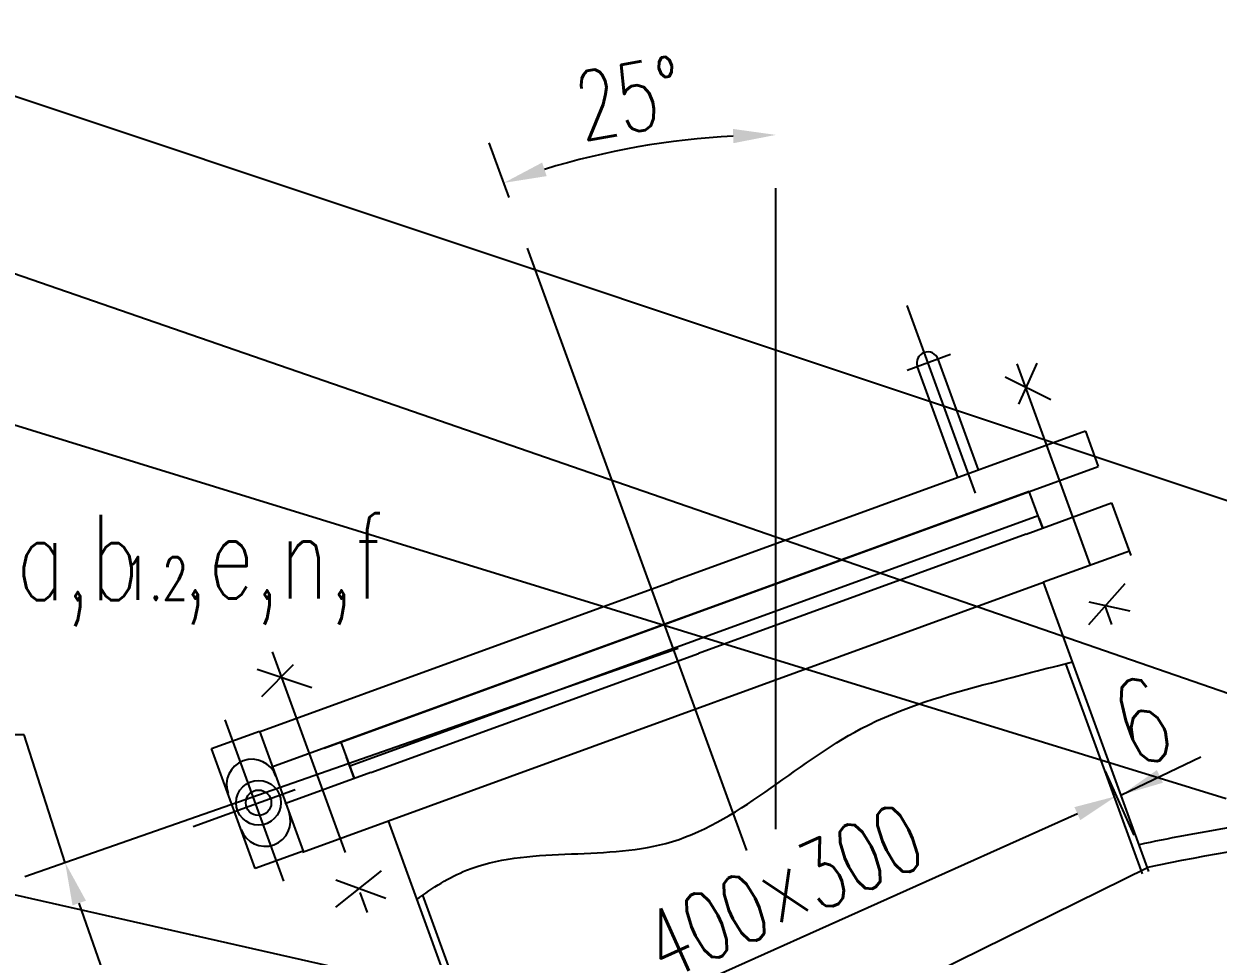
# Model space of a CAD drawing. Extents: x 0 to 594, y 0 to 841.
# Drawn here: x 76.6 to 146.5, y 631.7 to 686.2 of the extents above; entities that cross this region are included whole.
import ezdxf

# ---------------------------------------------------------------- set-up
doc = ezdxf.new("R2010")
doc.units = 0
doc.header["$LTSCALE"] = 10
doc.header["$MEASUREMENT"] = 0
doc.linetypes.add('CENTER', pattern=[2, 1.25, -0.25, 0.25, -0.25])
doc.layers.get('0').update_dxf_attribs({"linetype": 'CONTINUOUS'})
doc.layers.get('DEFPOINTS').update_dxf_attribs({"linetype": 'CONTINUOUS'})
for name, color, linetype in [('DIM', 4, 'CONTINUOUS'), ('FULL', 7, 'CONTINUOUS'), ('LAYER1', 1, 'CENTER'), ('THIN', 3, 'CONTINUOUS')]:
    doc.layers.add(name, color=color, linetype=linetype)
doc.styles.add('HZ4', font='romans.shx', dxfattribs={"width": 0.7, "height": 4, "bigfont": 'hztxt.shx'})
doc.styles.add('RMO4', font='romans.shx', dxfattribs={"width": 0.7, "height": 4.5})
doc.styles.get("Standard").update_dxf_attribs({"font": 'SIMFANG.TTF', "width": 0.7, "height": 5})
doc.dimstyles.get("Standard").update_dxf_attribs({"dimtxt": 0.18, "dimasz": 0.18, "dimexe": 0.18, "dimexo": 0.0625, "dimgap": 0.09, "dimtad": 0, "dimtih": 1, "dimtoh": 1, "dimdec": 4, "dimzin": 0, "dimdsep": 46, "dimtxsty": 'Standard', "dimcen": 0.09, "dimadec": 0, "dimazin": 0, "dimtfac": 1, "dimtdec": 4, "dimtofl": 0, "dimtmove": 0, "dimatfit": 3, "dimfxl": 1, "dimtolj": 1, "dimtzin": 0, "dimarcsym": 0})

# ---------------------------------------------------------------- blocks, each defined once
blk = doc.blocks.new('*D1')
at = {"color": 4, "linetype": 'ByBlock'}
for p, q in [((139.844, 642.525), (141.522, 638.779)), ((106.181, 625.69), (138.218, 640.039)), ((103.243, 626.132), (104.921, 622.386))]:
    blk.add_line(p, q, dxfattribs=at)
for points in [[(138.048, 640.419), (138.388, 639.659), (140.5, 641.061)], [(106.01, 626.07), (106.351, 625.31), (103.899, 624.668)]]:
    blk.add_solid(points, dxfattribs=at)
at = {"layer": 'DEFPOINTS', "color": 0, "linetype": 'ByBlock'}
for p in [(139.818, 642.582), (140.5, 641.061), (103.218, 626.189)]:
    blk.add_point(p, dxfattribs=at)
at = {"color": 3, "linetype": 'ByBlock', "insert": (121.014, 635.511), "char_height": 4, "attachment_point": 5, "rotation": 24.12684, "style": 'HZ4'}
blk.add_mtext('\\A1;400×300', dxfattribs=at)
blk = doc.blocks.new('*D54')
at = {"color": 4, "linetype": 'ByBlock'}
blk.add_line((104.972, 676.085), (103.805, 679.293), dxfattribs=at)
blk.add_arc((120.58, 633.202), 46.549, 93.07753, 106.92247, dxfattribs=at)
for points in [[(118.07, 680.1), (118.092, 679.267), (120.58, 679.751)], [(107.163, 677.34), (106.899, 678.13), (104.66, 676.944)]]:
    blk.add_solid(points, dxfattribs=at)
at = {"layer": 'DEFPOINTS', "color": 0, "linetype": 'ByBlock'}
for p in [(120.58, 682.883), (115.176, 679.436), (104.994, 676.026), (120.58, 639.128), (118.876, 637.885)]:
    blk.add_point(p, dxfattribs=at)
at = {"color": 3, "linetype": 'ByBlock', "insert": (111.994, 681.9), "char_height": 4, "attachment_point": 5, "rotation": 10, "style": 'HZ4'}
blk.add_mtext('\\A1;25°', dxfattribs=at)

msp = doc.modelspace()

# ---------------------------------------------------------------- linework, layer by layer
at = {"color": 4, "linetype": 'ByBlock'}
for p, q in [((114.86946, 649.70263), (76.63262, 636.34115)), ((86.00262, 617.10533), (79.81737, 634.80579))]:
    msp.add_line(p, q, dxfattribs=at)
msp.add_solid([(80.21072, 634.94324), (79.42403, 634.66834), (78.99267, 637.16585)], dxfattribs=at)
at = {"layer": 'DEFPOINTS', "color": 0, "linetype": 'ByBlock'}
for p in [(114.92847, 649.72325), (78.99267, 637.16585)]:
    msp.add_point(p, dxfattribs=at)
at = {"layer": 'DIM'}
for p, q in [((45.66199, 692.14922), (167.8716, 651.38543)), ((45.66199, 682.14922), (160.25334, 642.5072)), ((45.66199, 672.14922), (146.92138, 640.92181)), ((76.60224, 644.64689), (66.01488, 644.64689)), ((78.99267, 637.16585), (76.60224, 644.64689)), ((45.66199, 642.14922), (106.29065, 628.4629))]:
    msp.add_line(p, q, dxfattribs=at)
at = {"layer": 'FULL', "color": 1, "linetype": 'CENTER'}
msp.add_line((130.80195, 666.89509), (128.25378, 665.96763), dxfattribs=at)
at = {"layer": 'FULL'}
for p, q in [((132.44235, 660.14908), (130.08233, 666.63317)), ((128.85347, 666.1859), (131.21348, 659.70181)), ((134.80142, 663.99834), (135.86731, 666.39397)), ((134.002, 665.59542), (136.66673, 664.26452)), ((138.69188, 662.42372), (114.46571, 653.60612)), ((138.69188, 662.42372), (139.44433, 660.3564)), ((115.21815, 651.53879), (139.44433, 660.3564)), ((135.40663, 658.8868), (115.21815, 651.53879)), ((136.17254, 656.78249), (135.40663, 658.8868)), ((135.2175, 656.39245), (140.22387, 658.21462)), ((140.22387, 658.21462), (141.34286, 655.14022)), ((95.71582, 642.85181), (135.91724, 657.48392)), ((135.98106, 657.30856), (136.17254, 656.78249)), ((135.2175, 656.39245), (116.04777, 649.41524)), ((141.27092, 655.40318), (136.24356, 653.57337)), ((90.33968, 644.82496), (114.56586, 653.64257)), ((97.9041, 639.61895), (136.24356, 653.57337)), ((142.39992, 636.6589), (136.24356, 653.57337)), ((138.89052, 651.0991), (141.02231, 653.49473)), ((138.89052, 652.43), (141.28878, 651.89764)), ((115.3183, 651.57524), (91.09212, 642.75764)), ((94.15191, 643.87131), (115.21815, 651.53879)), ((95.12982, 644.22724), (115.3183, 651.57524)), ((96.87804, 642.43803), (116.04777, 649.41524)), ((96.87804, 642.43803), (116.04777, 649.41524)), ((90.22951, 648.48901), (93.42719, 647.42429)), ((90.49598, 646.89193), (92.3613, 648.7552)), ((142.02405, 636.52209), (137.56984, 648.75991)), ((87.5617, 643.84394), (90.37053, 644.86627)), ((90.37053, 644.86627), (92.92356, 637.85189)), ((90.11473, 636.82956), (87.5617, 643.84394)), ((95.12982, 644.22724), (95.89573, 642.12292)), ((95.89573, 642.12292), (95.44895, 643.35044)), ((96.87804, 642.43803), (91.85068, 640.60822)), ((92.87675, 637.78914), (97.9041, 639.61895)), ((105.50239, 618.74282), (97.9041, 639.61895)), ((92.92356, 637.85189), (90.11473, 636.82956)), ((94.83043, 634.56524), (97.49516, 636.69469)), ((105.50239, 618.74282), (142.31591, 636.88971)), ((94.83043, 636.16233), (97.76163, 635.0976)), ((105.80472, 619.08169), (99.91604, 635.2607))]:
    msp.add_line(p, q, dxfattribs=at)
for radius in [1.30773, 0.74727]:
    msp.add_circle((90.30646, 640.67256), radius, dxfattribs=at)
for centre, radius, start, end in [((129.4679, 666.40953), 0.64133, 20, 200), ((89.9235, 641.72472), 1.49291, 20, 200), ((90.68941, 639.6204), 1.49291, 200, 20)]:
    msp.add_arc(centre, radius, start, end, dxfattribs=at)
msp.add_ellipse((169.58033, 604.65367), major_axis=(-70, 0), ratio=0.5, start_param=4.78422409, end_param=5.11246859, dxfattribs=at)
msp.add_open_spline([(165.43033, 640.99271), (159.18394, 640.80901), (152.98599, 640.20857), (145.28461, 638.91438), (143.54454, 638.5831), (141.83247, 638.21796)], degree=3, knots=[4.771120721, 4.771120721, 4.771120721, 4.771120721, 5.036621143, 5.036621143, 5.115445615, 5.115445615, 5.115445615, 5.115445615], dxfattribs=at)
at = {"layer": 'LAYER1', "ltscale": 3}
for p, q in [((120.58033, 639.12794), (120.58033, 682.8834)), ((118.87559, 637.88535), (104.99361, 676.02578))]:
    msp.add_line(p, q, dxfattribs=at)
at = {"layer": 'LAYER1'}
for p, q in [((128.24598, 669.76674), (132.245, 658.77953)), ((134.67174, 666.35729), (140.22457, 651.10101)), ((91.10407, 649.51405), (96.6569, 634.25778)), ((88.34123, 645.51865), (91.77574, 636.08241)), ((86.47919, 639.27955), (92.44796, 641.452))]:
    msp.add_line(p, q, dxfattribs=at)
at = {"layer": 'THIN'}
msp.add_open_spline([(99.58109, 635.01145), (100.49855, 635.70924), (104.7241, 638.39193), (115.38613, 636.32065), (123.66463, 645.07446), (132.15758, 647.45169), (136.35523, 648.52048), (137.93897, 648.91528)], degree=3, knots=[3.16388114, 3.16388114, 3.16388114, 3.16388114, 6.58989594, 18.35001449, 31.6086896, 39.68921698, 44.58643519, 44.58643519, 44.58643519, 44.58643519], dxfattribs=at)

# ---------------------------------------------------------------- texts
at = {"layer": 'DIM', "color": 3, "style": 'RMO4', "width": 0.7}
for s, height, p in [(',e,n,f', 5, (85.85742, 652.61878)), ('a,b', 5, (76.12931, 652.52546)), ('1.2', 2.5, (82.42556, 652.54762))]:
    msp.add_text(s, height=height, dxfattribs=at).set_placement(p)
msp.add_text('6', height=5, rotation=20, dxfattribs=at).set_placement((141.46765, 642.58965))

# ---------------------------------------------------------------- dimensions: what is measured, and where the dimension line sits
at = {"layer": 'DIM'}
dim = msp.add_angular_dim_2l(base=(115.1763, 679.43605), line1=((120.58033, 639.12794), (120.58033, 682.8834)), line2=((118.87559, 637.88535), (104.99361, 676.02578)), text='25%%D', dimstyle='Standard', override={"dimasz": 2.5, "dimexe": 2.5, "dimgap": 0.9, "dimtad": 1, "dimtih": 0, "dimtoh": 0, "dimtxsty": 'HZ4', "dimclrd": 4, "dimclre": 4, "dimclrt": 3, "dimadec": 4, "dimtofl": 1, "dimatfit": 0}, dxfattribs=at)
dim.commit()
dim.dimension.update_dxf_attribs({"geometry": '*D54', "text_midpoint": (111.99357, 681.89955)})
dim = msp.add_aligned_dim(p1=(103.21775, 626.18934), p2=(139.81836, 642.58216), distance=-1.66696, text='400×300', dimstyle='Standard', override={"dimasz": 2.5, "dimexe": 2.5, "dimgap": 0.9, "dimtad": 1, "dimtih": 0, "dimtoh": 0, "dimtxsty": 'HZ4', "dimclrd": 4, "dimclre": 4, "dimclrt": 3, "dimatfit": 0}, dxfattribs=at)
dim.commit()
dim.dimension.update_dxf_attribs({"geometry": '*D1', "text_midpoint": (121.01404, 635.51107)})

# ---------------------------------------------------------------- leaders
at = {"layer": 'DIM', "color": 4}
msp.add_leader([(140.79541, 641.13329), (145.43909, 643.36338)], dimstyle='Standard', override={"dimasz": 2.5, "dimexe": 2.5, "dimgap": 0.9, "dimtad": 1, "dimtih": 0, "dimtoh": 0, "dimtxsty": 'RMO4', "dimclrd": 4, "dimclre": 4, "dimclrt": 3}, dxfattribs=at)

doc.saveas('drawing.dxf')
